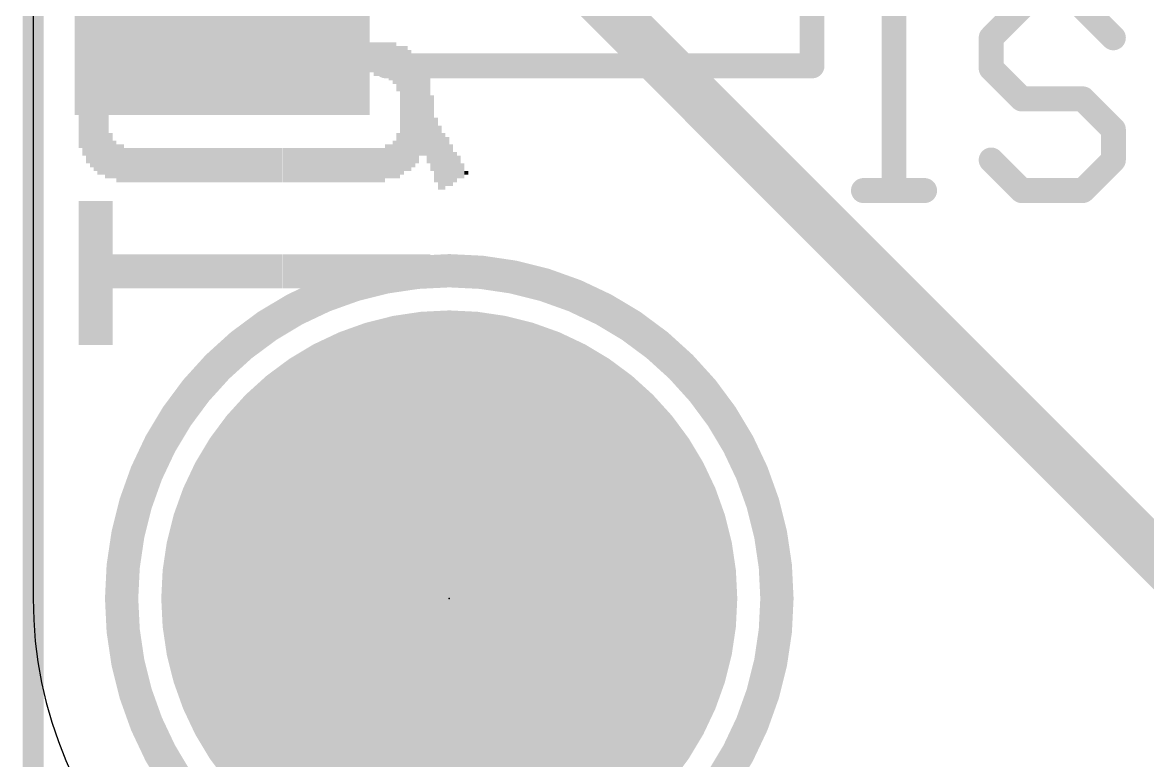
# Model space of a CAD drawing. Extents: x -0.1 to 34.1, y -8.2 to 17.8.
# Drawn here: x -0.07 to 6.8, y 1.55 to 6.05 of the extents above; entities that cross this region are included whole.
import ezdxf

# ---------------------------------------------------------------- set-up
doc = ezdxf.new("R2010")
doc.units = 0
for name, color, linetype in [('1', 12, 'CONTINUOUS'), ('17', 110, 'CONTINUOUS'), ('20', 53, 'CONTINUOUS'), ('21', 40, 'CONTINUOUS'), ('22', 6, 'CONTINUOUS'), ('23', 40, 'CONTINUOUS'), ('47', 253, 'CONTINUOUS')]:
    doc.layers.add(name, color=color, linetype=linetype)

# ---------------------------------------------------------------- blocks, each defined once
blk = doc.blocks.new('RECT')
blk.add_solid([(-0.5, -0.5), (0.5, -0.5), (-0.5, 0.5), (0.5, 0.5)])
blk = doc.blocks.new('ROUNDP')
at = {"const_width": 0.5}
blk.add_lwpolyline([(0, -0.25, 1), (0, 0.25, 1), (0, -0.25)], format="xyb", dxfattribs=at)

msp = doc.modelspace()

# ---------------------------------------------------------------- linework, layer by layer
at = {"layer": '1', "const_width": 0.3048}
msp.add_lwpolyline([(7.112, 2.54), (2.794, 6.858)], dxfattribs=at)
at = {"layer": '20'}
msp.add_line((0, 15.24), (0, 2.54), dxfattribs=at)
msp.add_arc((2.54, 2.54), 2.54, 180, 270, dxfattribs=at)
at = {"layer": '21', "const_width": 0.1524}
for points in [[(4.754, 6.99), (4.754, 5.79)], [(5.2546, 5.0292), (5.2546, 6.1478)], [(6.0342, 6.1478), (5.8478, 5.9613)], [(6.5935, 5.9613), (6.4071, 6.1478)], [(5.8478, 5.9613), (5.8478, 5.7749)], [(4.754, 5.79), (2.154, 5.79)], [(5.8478, 5.7749), (6.0342, 5.5885)], [(6.0342, 5.5885), (6.4071, 5.5885)], [(6.4071, 5.5885), (6.5935, 5.4021)], [(6.5935, 5.4021), (6.5935, 5.2156)], [(6.0342, 5.0292), (5.8478, 5.2156)], [(6.5935, 5.2156), (6.4071, 5.0292)], [(5.0682, 5.0292), (5.4411, 5.0292)], [(6.4071, 5.0292), (6.0342, 5.0292)]]:
    msp.add_lwpolyline(points, dxfattribs=at)
at = {"layer": '21'}
for points, const_width in [([(5.8859, 5.9613, 1), (5.8097, 5.9613)], 0.0762), ([(5.8209, 5.9883, 1), (5.8747, 5.9344)], 0.0762), ([(6.5666, 5.9344, 1), (6.6204, 5.9883)], 0.0762), ([(2.154, 5.8281, 1), (2.154, 5.7519)], 0.0762), ([(4.754, 5.7519, 1), (4.754, 5.8281)], 0.0762), ([(5.8747, 5.8018, 1), (5.8209, 5.748)], 0.0762), ([(4.7159, 5.79, 1), (4.7921, 5.79)], 0.0762), ([(5.8097, 5.7749, 1), (5.8859, 5.7749)], 0.0762), ([(6.0342, 5.6266, 1), (6.0342, 5.5504)], 0.0762), ([(6.0073, 5.5615, 1), (6.0612, 5.6154)], 0.0762), ([(6.434, 5.6154, 1), (6.3801, 5.5615)], 0.0762), ([(6.4071, 5.5504, 1), (6.4071, 5.6266)], 0.0762), ([(6.6316, 5.4021, 1), (6.5554, 5.4021)], 0.0762), ([(6.5666, 5.3751, 1), (6.6204, 5.429)], 0.0762), ([(5.8747, 5.2426, 1), (5.8209, 5.1887)], 0.0762), ([(6.6204, 5.1887, 1), (6.5666, 5.2426)], 0.0762), ([(6.5554, 5.2156, 1), (6.6316, 5.2156)], 0.0762), ([(5.0682, 5.0673, 1), (5.0682, 4.9911)], 0.0762), ([(5.4411, 4.9911, 1), (5.4411, 5.0673)], 0.0762), ([(6.0342, 5.0673, 1), (6.0342, 4.9911)], 0.0762), ([(6.0073, 5.0023, 1), (6.0612, 5.0561)], 0.0762), ([(6.3801, 5.0561, 1), (6.434, 5.0023)], 0.0762), ([(6.4071, 4.9911, 1), (6.4071, 5.0673)], 0.0762), ([(5.2165, 5.0292, 1), (5.2927, 5.0292)], 0.0762), ([(2.54, 0.54, 1), (2.54, 4.54, 1), (2.54, 0.54)], 0.2032)]:
    msp.add_lwpolyline(points, format="xyb", dxfattribs=dict(at, const_width=const_width))
at = {"layer": '23'}
msp.add_point((2.54, 2.54), dxfattribs=at)
at = {"layer": '47', "const_width": 0.13}
for points in [[(0, 6.223), (0, -8.173)], [(2.54, 2.54), (2.54, -5.252)]]:
    msp.add_lwpolyline(points, dxfattribs=at)
at = {"layer": '47', "const_width": 0.065}
msp.add_lwpolyline([(2.5725, 2.54, 1), (2.5075, 2.54)], format="xyb", dxfattribs=at)

# ---------------------------------------------------------------- block references
at = {"layer": '1', "xscale": 1.8, "yscale": 1.2}
msp.add_blockref('RECT', (1.154, 6.09), dxfattribs=at)
at = {"layer": '17', "xscale": 3.516, "yscale": 3.516}
msp.add_blockref('ROUNDP', (2.54, 2.54), dxfattribs=at)
msp.add_blockref('ROUNDP', (2.54, 2.54), dxfattribs=at)
at = {"layer": '22', "rotation": 270}
for p, xscale, yscale in [((0.4502, 5.5067), 0.8077, 0.0231), ((0.4733, 5.7721), 0.2769, 0.0231), ((0.4964, 5.8064), 0.254, 0.0231), ((0.5196, 5.8179), 0.2311, 0.0231), ((0.5427, 5.8306), 0.2057, 0.0231), ((0.5658, 5.8306), 0.2057, 0.0231), ((0.5889, 5.8306), 0.2057, 0.0231), ((0.612, 5.8306), 0.2057, 0.0231), ((0.635, 5.8306), 0.2057, 0.0229), ((0.658, 5.842), 0.1829, 0.0231), ((0.6811, 5.842), 0.1829, 0.0231), ((0.7042, 5.842), 0.1829, 0.0231), ((0.7273, 5.842), 0.1829, 0.0231), ((0.7504, 5.842), 0.1829, 0.0231), ((0.7736, 5.842), 0.1829, 0.0231), ((0.7967, 5.842), 0.1829, 0.0231), ((0.8198, 5.842), 0.1829, 0.0231), ((0.8429, 5.842), 0.1829, 0.0231), ((0.866, 5.842), 0.1829, 0.0231), ((0.889, 5.842), 0.1829, 0.0229), ((0.912, 5.842), 0.1829, 0.0231), ((0.9351, 5.842), 0.1829, 0.0231), ((0.9582, 5.842), 0.1829, 0.0231), ((0.9813, 5.842), 0.1829, 0.0231), ((1.0044, 5.842), 0.1829, 0.0231), ((1.0276, 5.842), 0.1829, 0.0231), ((1.0507, 5.842), 0.1829, 0.0231), ((1.0738, 5.842), 0.1829, 0.0231), ((1.0969, 5.842), 0.1829, 0.0231), ((1.12, 5.842), 0.1829, 0.0231), ((1.143, 5.842), 0.1829, 0.0229), ((1.166, 5.842), 0.1829, 0.0231), ((1.1891, 5.842), 0.1829, 0.0231), ((1.2122, 5.842), 0.1829, 0.0231), ((1.2353, 5.842), 0.1829, 0.0231), ((1.2584, 5.842), 0.1829, 0.0231), ((1.2816, 5.842), 0.1829, 0.0231), ((1.3047, 5.842), 0.1829, 0.0231), ((1.3278, 5.842), 0.1829, 0.0231), ((1.3509, 5.842), 0.1829, 0.0231), ((1.374, 5.842), 0.1829, 0.0231), ((1.397, 5.842), 0.1829, 0.0229), ((1.42, 5.842), 0.1829, 0.0231), ((1.4431, 5.842), 0.1829, 0.0231), ((1.4662, 5.842), 0.1829, 0.0231), ((1.4893, 5.842), 0.1829, 0.0231), ((1.5124, 5.842), 0.1829, 0.0231), ((1.5356, 5.842), 0.1829, 0.0231), ((1.5587, 5.842), 0.1829, 0.0231), ((1.5818, 5.842), 0.1829, 0.0231), ((1.6049, 5.842), 0.1829, 0.0231), ((1.628, 5.842), 0.1829, 0.0231), ((1.651, 5.842), 0.1829, 0.0229), ((1.674, 5.842), 0.1829, 0.0231), ((1.6971, 5.842), 0.1829, 0.0231), ((1.7202, 5.842), 0.1829, 0.0231), ((1.7433, 5.842), 0.1829, 0.0231), ((1.7664, 5.842), 0.1829, 0.0231), ((1.7896, 5.842), 0.1829, 0.0231), ((1.8127, 5.842), 0.1829, 0.0231), ((1.8358, 5.842), 0.1829, 0.0231), ((1.8589, 5.842), 0.1829, 0.0231), ((1.882, 5.842), 0.1829, 0.0231), ((1.905, 5.842), 0.1829, 0.0229), ((1.928, 5.842), 0.1829, 0.0231), ((1.9511, 5.842), 0.1829, 0.0231), ((1.9742, 5.842), 0.1829, 0.0231), ((1.9973, 5.842), 0.1829, 0.0231), ((2.0204, 5.842), 0.1829, 0.0231), ((2.0436, 5.842), 0.1829, 0.0231), ((2.0667, 5.842), 0.1829, 0.0231), ((2.0898, 5.8306), 0.2057, 0.0231), ((2.1129, 5.8306), 0.2057, 0.0231), ((2.136, 5.8306), 0.2057, 0.0231), ((2.159, 5.8306), 0.2057, 0.0229), ((2.182, 5.8179), 0.2311, 0.0231), ((2.2051, 5.8064), 0.254, 0.0231), ((2.2282, 5.7721), 0.2769, 0.0231), ((2.2513, 5.5182), 0.7849, 0.0231), ((2.2744, 5.5296), 0.762, 0.0231), ((0.358, 5.5067), 0.6706, 0.0231), ((0.381, 5.5067), 0.7163, 0.0229), ((0.404, 5.5067), 0.762, 0.0231), ((0.4271, 5.5067), 0.762, 0.0231), ((2.2976, 5.5182), 0.7391, 0.0231), ((2.3207, 5.5182), 0.6934, 0.0231), ((2.3438, 5.5182), 0.6477, 0.0231), ((0.3118, 5.5194), 0.5537, 0.0231), ((0.3349, 5.5067), 0.6248, 0.0231), ((2.3669, 5.5309), 0.5766, 0.0231), ((2.39, 5.5194), 0.5537, 0.0231), ((0.2887, 5.508), 0.4394, 0.0231), ((2.413, 5.461), 0.5334, 0.0229), ((2.436, 5.3797), 0.4623, 0.0231), ((2.4591, 5.2769), 0.3937, 0.0231), ((2.4822, 5.2299), 0.3912, 0.0231), ((0.4733, 5.2413), 0.2769, 0.0231), ((2.2282, 5.2413), 0.2769, 0.0231), ((2.5053, 5.207), 0.3454, 0.0231), ((2.5284, 5.207), 0.2997, 0.0231), ((0.4964, 5.2184), 0.2311, 0.0231), ((0.5196, 5.1956), 0.2311, 0.0231), ((0.5427, 5.1956), 0.2311, 0.0231), ((0.5658, 5.1841), 0.2083, 0.0231), ((0.5889, 5.1841), 0.2083, 0.0231), ((0.612, 5.1841), 0.2083, 0.0231), ((0.635, 5.1841), 0.2083, 0.0229), ((0.658, 5.1841), 0.2083, 0.0231), ((0.6811, 5.1841), 0.2083, 0.0231), ((0.7042, 5.1841), 0.2083, 0.0231), ((0.7273, 5.1841), 0.2083, 0.0231), ((0.7504, 5.1841), 0.2083, 0.0231), ((0.7736, 5.1841), 0.2083, 0.0231), ((0.7967, 5.1841), 0.2083, 0.0231), ((0.8198, 5.1841), 0.2083, 0.0231), ((0.8429, 5.1841), 0.2083, 0.0231), ((0.866, 5.1841), 0.2083, 0.0231), ((0.889, 5.1841), 0.2083, 0.0229), ((0.912, 5.1841), 0.2083, 0.0231), ((0.9351, 5.1841), 0.2083, 0.0231), ((0.9582, 5.1841), 0.2083, 0.0231), ((0.9813, 5.1841), 0.2083, 0.0231), ((1.0044, 5.1841), 0.2083, 0.0231), ((1.0276, 5.1841), 0.2083, 0.0231), ((1.0507, 5.1841), 0.2083, 0.0231), ((1.0738, 5.1841), 0.2083, 0.0231), ((1.0969, 5.1841), 0.2083, 0.0231), ((1.12, 5.1841), 0.2083, 0.0231), ((1.143, 5.1841), 0.2083, 0.0229), ((1.166, 5.1841), 0.2083, 0.0231), ((1.1891, 5.1841), 0.2083, 0.0231), ((1.2122, 5.1841), 0.2083, 0.0231), ((1.2353, 5.1841), 0.2083, 0.0231), ((1.2584, 5.1841), 0.2083, 0.0231), ((1.2816, 5.1841), 0.2083, 0.0231), ((1.3047, 5.1841), 0.2083, 0.0231), ((1.3278, 5.1841), 0.2083, 0.0231), ((1.3509, 5.1841), 0.2083, 0.0231), ((1.374, 5.1841), 0.2083, 0.0231), ((1.397, 5.1841), 0.2083, 0.0229), ((1.42, 5.1841), 0.2083, 0.0231), ((1.4431, 5.1841), 0.2083, 0.0231), ((1.4662, 5.1841), 0.2083, 0.0231), ((1.4893, 5.1841), 0.2083, 0.0231), ((1.5124, 5.1841), 0.2083, 0.0231), ((1.5356, 5.1841), 0.2083, 0.0231), ((1.5587, 5.1841), 0.2083, 0.0231), ((1.5818, 5.1841), 0.2083, 0.0231), ((1.6049, 5.1841), 0.2083, 0.0231), ((1.628, 5.1841), 0.2083, 0.0231), ((1.651, 5.1841), 0.2083, 0.0229), ((1.674, 5.1841), 0.2083, 0.0231), ((1.6971, 5.1841), 0.2083, 0.0231), ((1.7202, 5.1841), 0.2083, 0.0231), ((1.7433, 5.1841), 0.2083, 0.0231), ((1.7664, 5.1841), 0.2083, 0.0231), ((1.7896, 5.1841), 0.2083, 0.0231), ((1.8127, 5.1841), 0.2083, 0.0231), ((1.8358, 5.1841), 0.2083, 0.0231), ((1.8589, 5.1841), 0.2083, 0.0231), ((1.882, 5.1841), 0.2083, 0.0231), ((1.905, 5.1841), 0.2083, 0.0229), ((1.928, 5.1841), 0.2083, 0.0231), ((1.9511, 5.1841), 0.2083, 0.0231), ((1.9742, 5.1841), 0.2083, 0.0231), ((1.9973, 5.1841), 0.2083, 0.0231), ((2.0204, 5.1841), 0.2083, 0.0231), ((2.0436, 5.1841), 0.2083, 0.0231), ((2.0667, 5.1841), 0.2083, 0.0231), ((2.0898, 5.1841), 0.2083, 0.0231), ((2.1129, 5.1841), 0.2083, 0.0231), ((2.136, 5.1841), 0.2083, 0.0231), ((2.159, 5.207), 0.2083, 0.0229), ((2.182, 5.207), 0.2083, 0.0231), ((2.2051, 5.2184), 0.2311, 0.0231), ((2.5516, 5.1841), 0.254, 0.0231), ((2.5747, 5.1727), 0.1854, 0.0231), ((2.5978, 5.1727), 0.1397, 0.0231), ((2.6209, 5.1486), 0.0914, 0.0231), ((2.644, 5.1372), 0.0229, 0.0231), ((0.2887, 4.5263), 0.8788, 0.0231), ((0.3118, 4.5263), 0.8788, 0.0231), ((0.3349, 4.5263), 0.8788, 0.0231), ((0.358, 4.5263), 0.8788, 0.0231), ((0.381, 4.5263), 0.8788, 0.0229), ((0.404, 4.5263), 0.8788, 0.0231), ((0.4271, 4.5263), 0.8788, 0.0231), ((0.4502, 4.5263), 0.8788, 0.0231), ((0.4733, 4.5263), 0.8788, 0.0231), ((0.4964, 4.5364), 0.2083, 0.0231), ((0.5196, 4.5364), 0.2083, 0.0231), ((0.5427, 4.5364), 0.2083, 0.0231), ((0.5658, 4.5364), 0.2083, 0.0231), ((0.5889, 4.5364), 0.2083, 0.0231), ((0.612, 4.5364), 0.2083, 0.0231), ((0.635, 4.5364), 0.2083, 0.0229), ((0.658, 4.5364), 0.2083, 0.0231), ((0.6811, 4.5364), 0.2083, 0.0231), ((0.7042, 4.5364), 0.2083, 0.0231), ((0.7273, 4.5364), 0.2083, 0.0231), ((0.7504, 4.5364), 0.2083, 0.0231), ((0.7736, 4.5364), 0.2083, 0.0231), ((0.7967, 4.5364), 0.2083, 0.0231), ((0.8198, 4.5364), 0.2083, 0.0231), ((0.8429, 4.5364), 0.2083, 0.0231), ((0.866, 4.5364), 0.2083, 0.0231), ((0.889, 4.5364), 0.2083, 0.0229), ((0.912, 4.5364), 0.2083, 0.0231), ((0.9351, 4.5364), 0.2083, 0.0231), ((0.9582, 4.5364), 0.2083, 0.0231), ((0.9813, 4.5364), 0.2083, 0.0231), ((1.0044, 4.5364), 0.2083, 0.0231), ((1.0276, 4.5364), 0.2083, 0.0231), ((1.0507, 4.5364), 0.2083, 0.0231), ((1.0738, 4.5364), 0.2083, 0.0231), ((1.0969, 4.5364), 0.2083, 0.0231), ((1.12, 4.5364), 0.2083, 0.0231), ((1.143, 4.5364), 0.2083, 0.0229), ((1.166, 4.5364), 0.2083, 0.0231), ((1.1891, 4.5364), 0.2083, 0.0231), ((1.2122, 4.5364), 0.2083, 0.0231), ((1.2353, 4.5364), 0.2083, 0.0231), ((1.2584, 4.5364), 0.2083, 0.0231), ((1.2816, 4.5364), 0.2083, 0.0231), ((1.3047, 4.5364), 0.2083, 0.0231), ((1.3278, 4.5364), 0.2083, 0.0231), ((1.3509, 4.5364), 0.2083, 0.0231), ((1.374, 4.5364), 0.2083, 0.0231), ((1.397, 4.5364), 0.2083, 0.0229), ((1.42, 4.5364), 0.2083, 0.0231), ((1.4431, 4.5364), 0.2083, 0.0231), ((1.4662, 4.5364), 0.2083, 0.0231), ((1.4893, 4.5364), 0.2083, 0.0231), ((1.5124, 4.5364), 0.2083, 0.0231), ((1.5356, 4.5364), 0.2083, 0.0231), ((1.5587, 4.5364), 0.2083, 0.0231), ((1.5818, 4.5364), 0.2083, 0.0231), ((1.6049, 4.5364), 0.2083, 0.0231), ((1.628, 4.5364), 0.2083, 0.0231), ((1.651, 4.5364), 0.2083, 0.0229), ((1.674, 4.5364), 0.2083, 0.0231), ((1.6971, 4.5364), 0.2083, 0.0231), ((1.7202, 4.5364), 0.2083, 0.0231), ((1.7433, 4.5364), 0.2083, 0.0231), ((1.7664, 4.5364), 0.2083, 0.0231), ((1.7896, 4.5364), 0.2083, 0.0231), ((1.8127, 4.5364), 0.2083, 0.0231), ((1.8358, 4.5364), 0.2083, 0.0231), ((1.8589, 4.5364), 0.2083, 0.0231), ((1.882, 4.5364), 0.2083, 0.0231), ((1.905, 4.5364), 0.2083, 0.0229), ((1.928, 4.5364), 0.2083, 0.0231), ((1.9511, 4.5364), 0.2083, 0.0231), ((1.9742, 4.5364), 0.2083, 0.0231), ((1.9973, 4.5364), 0.2083, 0.0231), ((2.0204, 4.5364), 0.2083, 0.0231), ((2.0436, 4.5364), 0.2083, 0.0231), ((2.0667, 4.5364), 0.2083, 0.0231), ((2.0898, 4.5364), 0.2083, 0.0231), ((2.1129, 4.5364), 0.2083, 0.0231), ((2.136, 4.5364), 0.2083, 0.0231), ((2.159, 4.5364), 0.2083, 0.0229), ((2.182, 4.5364), 0.2083, 0.0231), ((2.2051, 4.5364), 0.2083, 0.0231), ((2.2282, 4.5364), 0.2083, 0.0231), ((2.2513, 4.5364), 0.2083, 0.0231), ((2.2744, 4.5364), 0.2083, 0.0231), ((2.2976, 4.5364), 0.2083, 0.0231), ((2.3207, 4.5364), 0.2083, 0.0231), ((2.3438, 4.5364), 0.2083, 0.0231), ((2.3669, 4.5364), 0.2083, 0.0231), ((2.39, 4.5364), 0.2083, 0.0231), ((2.413, 4.5364), 0.2083, 0.0229)]:
    msp.add_blockref('RECT', p, dxfattribs=dict(at, xscale=xscale, yscale=yscale))

doc.saveas('drawing.dxf')
